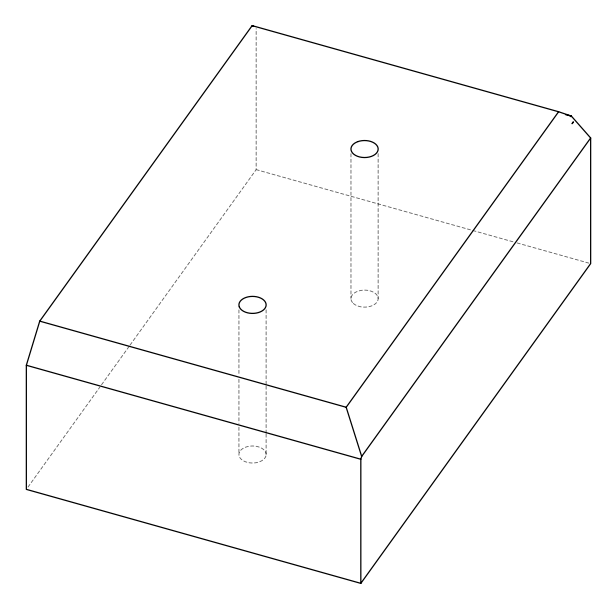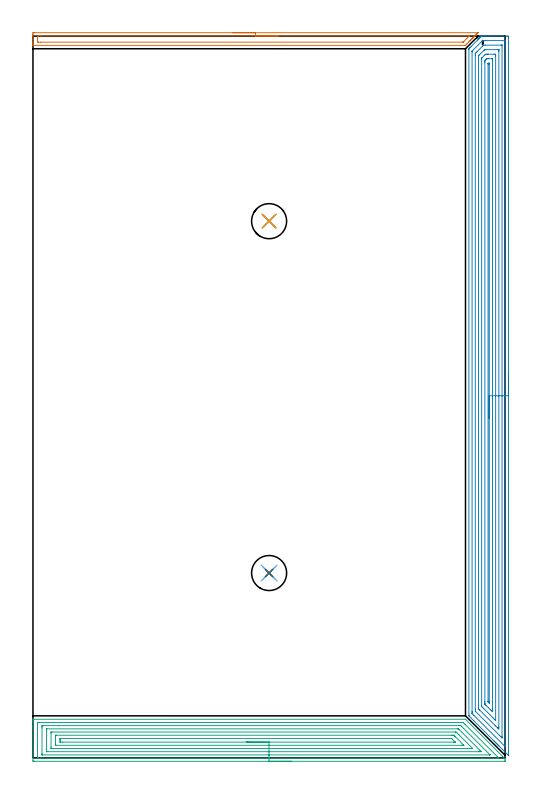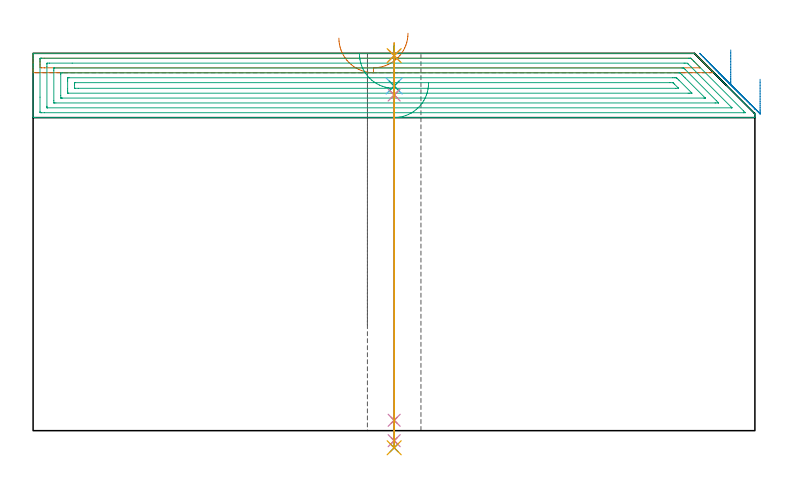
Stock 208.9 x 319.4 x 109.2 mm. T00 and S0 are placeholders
(PLAN: 11 operations, 7 tool changes, 34.5 min)
(1 AREA_MILL | FG_CHAMFER_SURFACE | UGT0205_001 | 3.31 min | 3146 mm3)
(2 AREA_MILL_1 | FG_CHAMFER_SURFACE_1 | UGT0205_001 | 17.5 min | 48751 mm3)
(3 AREA_MILL_2 | FG_CHAMFER_SURFACE_2 | UGT0205_001 | 11.55 min | 34223 mm3)
(4 SPOT_DRILL | STEP1HOLE | NXT0321_9005460120000 | 0.03 min | 3 mm3)
(5 SPOT_DRILL_1 | STEP1HOLE_1 | NXT0321_9005460120000 | 0.03 min | 2 mm3)
(6 DRILL_BLIND_HOLE_INTO_CENTER | STEP1HOLE | UGT0301_185 | 0.05 min | 258 mm3)
(7 GUN_DRILL_THROUGH_HOLE | STEP1HOLE | UGT0307_002 | 0.53 min | 2827 mm3)
(8 SPADE_DRILL_TO_ENLARGE_THROUGH_HOLE | STEP1HOLE | UGT0306_006 | 0.47 min | 17496 mm3)
(9 DRILL_BLIND_HOLE_INTO_CENTER_1 | STEP1HOLE_1 | UGT0301_185 | 0.05 min | 250 mm3)
(10 GUN_DRILL_THROUGH_HOLE_1 | STEP1HOLE_1 | UGT0307_002 | 0.53 min | 2836 mm3)
(11 SPADE_DRILL_TO_ENLARGE_THROUGH_HOLE_1 | STEP1HOLE_1 | UGT0306_006 | 0.47 min | 17490 mm3)
(TOOL UGT0205_001 | Chamfer Mill 20 x 3 x 45 deg. | D20 FL50 Z2)
(TOOL NXT0321_9005460120000 | NC Spot Drill, 142deg, 12mm, Carbide, Uncoated | D12 PA142 FL30 Z2)
(TOOL UGT0301_185 | Twist Drill 6.3 mm | D6.3 PA118 FL61 Z2)
(TOOL UGT0307_002 | Gun Drill 6 mm | D6 PA130 FL24 Z1)
(TOOL UGT0306_006 | Spade Drill 15.5mm | D15.5 PA132 FL10 Z2)
(OP 1 AREA_MILL)
G17 G21 G94 G90
T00 M6
G54
G17 G0 G90 X88.5 Y320.9 S1061 M3
G43 Z119.2 H0
Z113.6
G94 G1 X88.538 Z112.728 F250.
X88.652 Z111.863
X88.841 Z111.012
X89.103 Z110.18
X89.437 Z109.374
X89.84 Z108.6
X90.309 Z107.864
X90.84 Z107.172
X91.429 Z106.529
X92.072 Z105.94
X92.764 Z105.408
X93.5 Z104.94
X94.274 Z104.537
X95.08 Z104.203
X95.912 Z103.941
X96.764 Z103.752
X97.628 Z103.638
X98.5 Z103.6
X196.76
X196.971 Y320.894 Z103.604
X196.981 Y320.892 Z103.605
X196.971 Y320.87 Z103.628
X196.575 Y320.475 Z104.025
X196.427 Y320.326 Z104.171
X196.375 Y320.275 Z104.224
X196.181 Y320.081 Z104.418
X196.13 Y320.029 Z104.468
X196.077 Y319.977 Z104.522
X195.885 Y319.785 Z104.714
X195.834 Y319.732 Z104.765
X195.779 Y319.679 Z104.82
X195.59 Y319.489 Z105.01
X195.537 Y319.435 Z105.061
X195.481 Y319.381 Z105.118
X195.294 Y319.194 Z105.305
X195.24 Y319.139 Z105.358
X195.183 Y319.083 Z105.416
X194.999 Y318.898 Z105.601
X194.943 Y318.842 Z105.655
X194.886 Y318.785 Z105.714
X194.703 Y318.603 Z105.896
X194.647 Y318.545 Z105.952
X194.588 Y318.487 Z106.012
X194.408 Y318.307 Z106.192
X194.35 Y318.248 Z106.248
X194.29 Y318.189 Z106.31
X194.112 Y318.012 Z106.487
X194.053 Y317.952 Z106.545
X193.992 Y317.891 Z106.608
X193.817 Y317.716 Z106.783
X193.756 Y317.655 Z106.842
X193.694 Y317.593 Z106.906
X193.521 Y317.42 Z107.079
X193.46 Y317.358 Z107.138
X193.396 Y317.295 Z107.204
X193.225 Y317.125 Z107.374
X193.163 Y317.061 Z107.435
X193.098 Y316.997 Z107.502
X192.93 Y316.829 Z107.67
X192.866 Y316.765 Z107.732
X192.176 Y316.076 Z108.424
X191.976 Y315.874 Z108.622
X191.509 Y315.409 Z109.088
X191.403 Y315.305 Z109.191
X191.012 Y315.3 Z109.2
X0.178
X0.01 Y315.303 Z109.188
X0. Y315.351 Z109.14
Y315.757 Z108.742
Y316.056 Z108.444
Y316.765 Z107.73
Y318.009 Z106.488
Y319.435 Z105.06
Y320.058 Z104.438
X0.002 Y320.326 Z104.171
X0.008 Y320.891 Z103.605
X0.055 Y320.894 Z103.603
X0.625 Y320.9 Z103.6
X98.5
Y319.486 Z105.014
X192.8
X192.851 Y319.485 Z105.015
X192.952 Y319.482 Z105.018
X193.115 Y319.476 Z105.024
X193.079 Y319.435 Z105.065
X192.942 Y319.294 Z105.206
X192.8 Y319.15 Z105.35
X190.713 Y317.063 Z107.437
X190.412 Y316.765 Z107.735
X190.378 Y316.735 Z107.765
X190.364 Y316.725 Z107.775
X190.32 Y316.721 Z107.779
X190.22 Y316.716 Z107.784
X190.169 Y316.714 Z107.786
X3.306
X2.46 Y316.718 Z107.782
X2.413 Y316.721 Z107.779
X2.01 Y316.765 Z107.735
X2.003 Y317.173 Z107.327
X2.001 Y317.655 Z106.845
X2. Y318.066 Z106.434
X2.001 Y318.545 Z105.955
X2.002 Y318.954 Z105.546
X2.01 Y319.435 Z105.065
X2.368 Y319.479 Z105.021
X2.413 Y319.482 Z105.018
X3.256 Y319.486 Z105.014
X3.306
X98.5
X99.372 Z105.052
X100.237 Z105.166
X101.088 Z105.355
X101.92 Z105.617
X102.726 Z105.951
X103.5 Z106.354
X104.236 Z106.823
X104.928 Z107.354
X105.571 Z107.943
X106.161 Z108.586
X106.692 Z109.278
X107.16 Z110.014
X107.563 Z110.788
X107.897 Z111.594
X108.159 Z112.426
X108.348 Z113.278
X108.462 Z114.143
X108.5 Z115.014
G0 Z119.2
M5
M2
(OP 2 AREA_MILL_1)
G17 G21 G94 G90
T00 M6
G54
G17 G0 G90 X210.4 Y170.25 S1061 M3
G43 Z119.2 H0
Z101.7
G94 G1 Y170.212 Z100.828 F250.
Y170.098 Z99.964
Y169.909 Z99.112
Y169.647 Z98.28
Y169.313 Z97.474
Y168.91 Z96.7
Y168.442 Z95.964
Y167.91 Z95.272
Y167.321 Z94.629
Y166.678 Z94.04
Y165.986 Z93.508
Y165.25 Z93.04
Y164.476 Z92.637
Y163.67 Z92.303
Y162.838 Z92.041
Y161.987 Z91.852
Y161.122 Z91.738
Y160.25 Z91.7
Y1.269
X210.393 Y1.119 Z91.706
X210.235 Y1.269 Z91.865
X210.021 Y1.479 Z92.079
X209.993 Y1.507 Z92.107
X206.211 Y5.288 Z95.887
X206.041 Y5.456 Z96.053
X205.877 Y5.622 Z96.221
X205.764 Y5.735 Z96.333
X205.602 Y5.895 Z96.493
X205.445 Y6.054 Z96.653
X205.318 Y6.181 Z96.78
X205.163 Y6.335 Z96.932
X205.013 Y6.486 Z97.084
X204.871 Y6.628 Z97.227
X204.724 Y6.774 Z97.372
X204.581 Y6.917 Z97.516
X204.425 Y7.074 Z97.673
X204.285 Y7.213 Z97.811
X204.149 Y7.349 Z97.948
X203.978 Y7.521 Z98.12
X195.063 Y16.436 Z107.036
X193.26 Y18.239 Z108.838
X192.957 Y18.544 Z109.14
X192.904 Y18.606 Z109.19
X192.9 Y18.685 Z109.2
Y313.426
X192.907 Y313.802 Z109.192
X192.962 Y313.86 Z109.137
X193.307 Y314.207 Z108.793
X193.327 Y314.227 Z108.773
X193.418 Y314.319 Z108.68
X193.892 Y314.794 Z108.205
X196.82 Y317.721 Z105.277
X197.173 Y318.073 Z104.927
X197.353 Y318.254 Z104.746
X197.586 Y318.487 Z104.512
X197.698 Y318.6 Z104.398
X198.137 Y319.037 Z103.962
X198.278 Y319.178 Z103.822
X198.482 Y319.38 Z103.616
X198.508 Y319.397 Z103.589
X198.576 Y319.399 Z103.522
X198.605 Y319.4 Z103.494
X198.809 Z103.291
X199.669 Z102.43
X200.333 Z101.763
X201.542 Z100.555
X202.967 Z99.128
X209.389 Y319.399 Z92.708
X209.993 Y319.394 Z92.104
X210.392 Y319.39 Z91.705
X210.395 Y319.194 Z91.703
X210.399 Y318.785 Z91.701
X210.4 Y318.371 Z91.7
Y160.25
X208.986 Z93.114
X208.985 Y5.42 Z93.115
X208.984 Y5.288 Z93.116
X208.981 Y5.04 Z93.119
X208.979 Y4.993 Z93.121
X208.952 Y5.01 Z93.148
X208.905 Y5.053 Z93.195
X208.663 Y5.288 Z93.437
X195.063 Y18.887 Z107.037
X194.377 Y19.578 Z107.723
X194.33 Y19.631 Z107.77
X194.321 Y19.675 Z107.779
X194.318 Y19.769 Z107.782
X194.316 Y19.959 Z107.784
X194.314 Y20.34 Z107.786
Y20.472
X194.315 Y312.4 Z107.785
X194.317 Y312.533 Z107.783
X194.321 Y312.722 Z107.779
X194.325 Y312.764 Z107.775
X194.356 Y312.799 Z107.744
X194.414 Y312.861 Z107.686
X194.577 Y313.027 Z107.523
X198.576 Y317.026 Z103.524
X198.864 Y317.306 Z103.236
X198.946 Y317.384 Z103.154
X199.067 Y317.393 Z103.033
X199.454 Y317.397 Z102.646
X199.938 Y317.4 Z102.162
X200.333 Z101.767
X208.721 Z93.379
X208.909 Y317.397 Z93.191
X208.94 Y317.395 Z93.16
X208.969 Y317.391 Z93.131
X208.979 Y317.354 Z93.121
X208.984 Y317.132 Z93.116
X208.985 Y316.998 Z93.115
X208.986 Y316.237 Z93.114
Y160.25
X207.572 Z94.528
X207.571 Y9.538 Z94.529
X207.567 Y8.861 Z94.533
X207.566 Y8.854 Z94.534
X207.546 Y8.861 Z94.554
X207.359 Y9.043 Z94.741
X206.645 Y9.754 Z95.455
X195.928 Y20.472 Z106.172
X195.735 Y20.681 Z106.365
X195.73 Y21.365 Z106.37
X195.729 Y21.581 Z106.371
Y310.746
X195.73 Y310.961 Z106.37
X195.736 Y311.64 Z106.364
X195.747 Y311.736 Z106.353
X195.795 Y311.788 Z106.305
X195.941 Y311.939 Z106.159
X196.234 Y312.235 Z105.866
X196.532 Y312.533 Z105.568
X198.891 Y314.892 Z103.209
X199.212 Y315.212 Z102.888
X199.337 Y315.332 Z102.763
X199.378 Y315.366 Z102.722
X199.41 Y315.39 Z102.69
X199.454 Y315.392 Z102.646
X200.148 Y315.399 Z101.952
X207.174 Y315.4 Z94.926
X207.359 Y315.397 Z94.741
X207.543 Y315.392 Z94.557
X207.563 Y315.39 Z94.537
X207.565 Y315.378 Z94.535
X207.569 Y315.342 Z94.531
X207.571 Y315.284 Z94.529
Y315.212
X207.572 Y160.25 Z94.528
X206.157 Z95.943
X206.156 Y13.656 Z95.944
X206.155 Y13.326 Z95.945
X206.15 Y12.769 Z95.95
X205.602 Y13.255 Z96.498
X205.525 Y13.326 Z96.575
X204.724 Y14.125 Z97.376
X197.698 Y21.151 Z104.402
X197.486 Y21.365 Z104.614
X197.267 Y21.594 Z104.833
X197.149 Y21.723 Z104.951
X197.147 Y21.789 Z104.953
X197.144 Y21.928 Z104.956
X197.143 Y22.258 Z104.957
Y22.822
Y309.853
X197.144 Y310.416 Z104.956
X197.147 Y310.582 Z104.953
X197.15 Y310.662 Z104.95
X197.159 Y310.698 Z104.941
X197.2 Y310.746 Z104.9
X197.449 Y310.999 Z104.651
X197.698 Y311.249 Z104.402
X199.663 Y313.213 Z102.437
X199.76 Y313.307 Z102.34
X199.821 Y313.362 Z102.279
X199.855 Y313.39 Z102.245
X200.358 Y313.4 Z101.742
X205.628 Z96.472
X206.028 Y313.396 Z96.072
X206.128 Y313.392 Z95.972
X206.148 Y313.39 Z95.952
X206.151 Y313.378 Z95.949
X206.154 Y313.343 Z95.946
X206.156 Y313.264 Z95.944
X206.157 Y312.861 Z95.943
Y312.533
Y160.25
X204.743 Z97.357
X204.742 Y16.899 Z97.358
Y16.88
X204.724 Y16.586 Z97.376
X204.402 Y16.899 Z97.698
X203.846 Y17.453 Z98.254
X203.506 Y17.792 Z98.594
X199.454 Y21.844 Z102.646
X199.043 Y22.258 Z103.057
X198.576 Y22.734 Z103.524
X198.558 Y23.151 Z103.542
X198.557 Y23.17 Z103.543
Y308.979
X198.576 Y309.666 Z103.524
X198.665 Y309.762 Z103.435
X198.752 Y309.853 Z103.348
X199.645 Y310.746 Z102.455
X199.997 Y311.087 Z102.103
X200.333 Y311.39 Z101.767
X200.571 Y311.397 Z101.529
X201.211 Y311.4 Z100.889
X201.446 Z100.654
X204.082 Y311.399 Z98.018
X204.724 Y311.39 Z97.376
X204.742 Y310.746 Z97.358
X204.743 Y310.727 Z97.357
Y160.25
X203.329 Z98.771
Y21.365
X203.328 Y20.998 Z98.772
X203.323 Y20.472 Z98.777
X203.322 Y20.445 Z98.778
X203.285 Y20.472 Z98.815
X202.967 Y20.783 Z99.133
X202.383 Y21.365 Z99.717
X201.49 Y22.258 Z100.61
X200.597 Y23.151 Z101.503
X200.333 Y23.417 Z101.767
X200.024 Y23.733 Z102.076
X199.987 Y23.772 Z102.113
X199.978 Y23.825 Z102.122
X199.975 Y23.922 Z102.125
X199.973 Y24.044 Z102.127
X199.971 Y24.412 Z102.129
Y24.937
Y307.541
X199.972 Y308.067 Z102.128
X199.974 Y308.431 Z102.126
X199.978 Y308.565 Z102.122
X199.983 Y308.623 Z102.117
X200.333 Y308.985 Z101.767
X200.62 Y309.269 Z101.48
X200.704 Y309.348 Z101.396
X200.737 Y309.377 Z101.363
X200.786 Y309.392 Z101.314
X201.211 Y309.397 Z100.889
X201.657 Y309.4 Z100.443
X203.112 Y309.399 Z98.988
X203.227 Y309.397 Z98.873
X203.303 Y309.393 Z98.797
X203.32 Y309.39 Z98.78
X203.322 Y309.375 Z98.778
X203.325 Y309.328 Z98.775
X203.328 Y308.96 Z98.772
X203.329 Y284.971 Z98.771
Y160.25
X201.915 Z100.185
X201.914 Y24.937 Z100.186
X201.911 Y24.399 Z100.189
X201.908 Y24.312 Z100.192
X201.906 Y24.303 Z100.194
X201.89 Y24.316 Z100.21
X201.842 Y24.36 Z100.258
X201.651 Y24.548 Z100.449
X201.458 Y24.744 Z100.642
X201.412 Y24.796 Z100.688
X201.392 Y24.82 Z100.708
X201.39 Y24.848 Z100.71
X201.387 Y24.937 Z100.713
X201.386 Y25.115 Z100.714
Y306.996
X201.387 Y307.174 Z100.713
X201.39 Y307.308 Z100.71
X201.392 Y307.372 Z100.708
X201.4 Y307.39 Z100.7
X201.428 Y307.393 Z100.672
X201.539 Y307.396 Z100.561
X201.868 Y307.398 Z100.232
X201.897 Y307.394 Z100.203
X201.904 Y307.392 Z100.196
X201.908 Y307.358 Z100.192
X201.913 Y307.174 Z100.187
X201.914 Y306.996 Z100.186
X201.915 Y160.25 Z100.185
Y159.378 Z100.223
Y158.514 Z100.337
Y157.662 Z100.526
Y156.83 Z100.788
Y156.024 Z101.122
Y155.25 Z101.525
Y154.514 Z101.994
Y153.822 Z102.525
Y153.179 Z103.114
Y152.59 Z103.757
Y152.059 Z104.45
Y151.59 Z105.185
Y151.187 Z105.959
Y150.853 Z106.765
Y150.591 Z107.597
Y150.402 Z108.449
Y150.288 Z109.314
Y150.25 Z110.185
G0 Z119.2
M5
M2
(OP 3 AREA_MILL_2)
G17 G21 G94 G90
T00 M6
G54
G17 G0 G90 X114.45 Y-1.5 S1061 M3
G43 Z119.2 H0
Z100.6
G94 G1 X114.412 Z99.728 F250.
X114.298 Z98.863
X114.109 Z98.012
X113.847 Z97.18
X113.513 Z96.374
X113.11 Z95.6
X112.642 Z94.864
X112.11 Z94.172
X111.521 Z93.529
X110.878 Z92.94
X110.186 Z92.408
X109.45 Z91.94
X108.676 Z91.537
X107.87 Z91.203
X107.038 Z90.941
X106.186 Z90.752
X105.322 Z90.638
X104.45 Z90.6
X0.592
X0.172 Y-1.496 Z90.602
X0.01 Y-1.492 Z90.606
X0. Y-1.325 Z90.772
Y13.097 Z105.192
Y13.691 Z105.788
Y13.98 Z106.077
Y15.746 Z107.841
Y16.325 Z108.424
Y16.791 Z108.89
X0.006 Y17.091 Z109.181
X0.008 Y17.097 Z109.188
X0.146 Y17.1 Z109.2
X191.37
X191.398 Y17.097 Z109.196
X191.405 Y17.095 Z109.194
X205.61 Y2.891 Z94.989
X208.754 Y-0.253 Z91.845
X208.863 Y-0.363 Z91.735
X208.89 Y-0.401 Z91.696
X208.9 Y-0.435 Z91.662
Y-1.334 Z90.765
X208.89 Y-1.493 Z90.605
X208.858 Y-1.5 Z90.6
X104.45
Y-0.086 Z92.014
X3.266
X2.375 Y-0.085 Z92.015
X2.312 Y-0.084 Z92.016
X2.01 Y-0.072 Z92.028
X2.007 Y0.02 Z92.12
X2.002 Y0.224 Z92.324
X2. Y4.419 Z96.519
X2.001 Y14.863 Z106.963
X2.002 Y15.232 Z107.332
X2.01 Y15.605 Z107.705
X2.021 Y15.679 Z107.779
X2.064 Y15.681 Z107.781
X2.167 Y15.684 Z107.784
X2.375 Y15.685 Z107.785
X2.436 Y15.686 Z107.786
X189.648 Y15.685 Z107.785
X190.063 Y15.681 Z107.781
X190.27 Y15.679 Z107.779
X190.371 Y15.668 Z107.768
X190.479 Y15.566 Z107.666
X191.187 Y14.863 Z106.963
X191.37 Y14.68 Z106.78
X205.634 Y0.416 Z92.516
X206.014 Y0.028 Z92.128
X206.095 Y-0.057 Z92.043
X206.113 Y-0.08 Z92.02
X206.083 Y-0.081 Z92.019
X205.994 Y-0.083 Z92.017
X205.634 Y-0.086 Z92.014
X205.573
X104.45
Y1.328 Z93.428
X4.158 Y1.329 Z93.429
X4.06 Y1.33 Z93.43
X4.025 Y1.333 Z93.433
X4.013 Y1.334 Z93.434
X4.01 Y1.36 Z93.46
X4.004 Y1.464 Z93.564
X4.001 Y1.62 Z93.72
X4. Y1.776 Z93.876
Y13.253 Z105.353
X4.003 Y13.98 Z106.08
X4.007 Y14.13 Z106.23
X4.02 Y14.264 Z106.364
X4.158 Y14.266 Z106.366
X4.756 Y14.27 Z106.37
X11.311 Y14.271 Z106.371
X188.402
X188.696 Y14.269 Z106.369
X189.3 Y14.264 Z106.364
X189.587 Y14.011 Z106.111
X189.62 Y13.98 Z106.08
X190.479 Y13.122 Z105.222
X202.068 Y1.533 Z93.633
X202.184 Y1.412 Z93.512
X202.239 Y1.352 Z93.452
X202.254 Y1.333 Z93.433
X202.247 Y1.332 Z93.432
X202.199 Y1.33 Z93.43
X202.068 Y1.329 Z93.429
X104.45 Y1.328 Z93.428
Y2.743 Z94.843
X6.59
X6.101 Y2.745 Z94.845
X6.05 Y2.747 Z94.847
X6.021 Y2.749 Z94.849
X6.01 Y2.777 Z94.877
X6. Y3.386 Z95.486
Y12.214 Z104.314
X6.004 Y12.626 Z104.726
X6.009 Y12.832 Z104.932
X6.011 Y12.851 Z104.951
X6.034 Y12.853 Z104.953
X6.09 Y12.855 Z104.955
X6.184 Y12.857 Z104.957
X187.804
X188.048 Y12.856 Z104.956
X188.208 Y12.853 Z104.953
X188.285 Y12.85 Z104.95
X188.443 Y12.699 Z104.799
X188.696 Y12.454 Z104.554
X197.766 Y3.386 Z95.486
X198.388 Y2.751 Z94.851
X198.352 Y2.748 Z94.848
X198.257 Y2.745 Z94.845
X197.61 Y2.743 Z94.843
X197.368
X104.45
Y4.157 Z96.257
X8.502
X8.277 Y4.158 Z96.258
X8.127 Y4.161 Z96.261
X8.015 Y4.164 Z96.264
X8.01 Y4.183 Z96.283
X8.007 Y4.268 Z96.368
X8.001 Y4.877 Z96.977
Y11.057 Z103.157
X8.007 Y11.331 Z103.431
X8.01 Y11.406 Z103.506
X8.022 Y11.436 Z103.536
X8.503 Y11.443 Z103.543
X186.913 Y11.442 Z103.542
X187.025 Y11.441 Z103.541
X187.245 Y11.436 Z103.536
X187.358 Y11.331 Z103.431
X187.804 Y10.896 Z102.996
X188.253 Y10.449 Z102.549
X188.696 Y10.006 Z102.106
X194.433 Y4.268 Z96.368
X194.486 Y4.212 Z96.312
X194.517 Y4.178 Z96.278
X194.526 Y4.167 Z96.267
X194.494 Y4.164 Z96.264
X194.27 Y4.159 Z96.259
X194.157 Y4.157 Z96.257
X104.45
Y5.571 Z97.671
X10.242
X10.118 Y5.573 Z97.673
X10.035 Y5.576 Z97.676
X10.018 Y5.577 Z97.677
X10.01 Y5.589 Z97.689
X10.007 Y5.64 Z97.74
X10.002 Y6.034 Z98.134
X10. Y6.428 Z98.528
Y6.917 Z99.017
Y9.077 Z101.177
X10.001 Y9.566 Z101.666
X10.002 Y9.958 Z102.058
X10.009 Y10.015 Z102.115
X10.012 Y10.023 Z102.123
X10.02 Y10.025 Z102.125
X10.048 Y10.027 Z102.127
X10.164 Y10.028 Z102.128
X10.398 Y10.029 Z102.129
X185.13
X185.554 Y10.028 Z102.128
X186.021 Y10.024 Z102.124
X186.176 Y10.022 Z102.122
X186.225 Y10.016 Z102.116
X186.267 Y9.977 Z102.077
X186.353 Y9.895 Z101.995
X186.686 Y9.566 Z101.666
X186.913 Y9.34 Z101.44
X190.479 Y5.773 Z97.873
X190.598 Y5.648 Z97.748
X190.654 Y5.587 Z97.687
X190.658 Y5.576 Z97.676
X190.651
X190.479 Y5.573 Z97.673
X190.054 Y5.571 Z97.671
X189.587
X104.45
Y6.985 Z99.085
X13.073
X12.181 Y6.986 Z99.086
X12.11 Y6.987 Z99.087
X12.02 Y6.992 Z99.092
X12.006 Y7.02 Z99.12
X12.003 Y7.032 Z99.132
X12. Y7.096 Z99.196
Y7.8 Z99.9
Y7.979 Z100.079
X12.002 Y8.159 Z100.259
X12.008 Y8.518 Z100.618
X12.011 Y8.609 Z100.709
X12.028 Y8.611 Z100.711
X12.078 Y8.613 Z100.713
X12.181 Y8.614 Z100.714
X12.25 Y8.615 Z100.715
X184.307 Y8.614 Z100.714
X185.13 Y8.609 Z100.709
X185.179 Y8.608 Z100.708
X185.233 Y8.56 Z100.66
X185.347 Y8.452 Z100.552
X185.568 Y8.234 Z100.334
X186.753 Y7.048 Z99.148
X186.802 Y6.996 Z99.096
X186.805 Y6.989 Z99.089
X186.804 Y6.988 Z99.088
X186.782 Y6.986 Z99.086
X186.021 Y6.985 Z99.085
X104.45
X103.578 Z99.123
X102.714 Z99.237
X101.862 Z99.426
X101.03 Z99.688
X100.224 Z100.022
X99.45 Z100.425
X98.714 Z100.894
X98.022 Z101.425
X97.379 Z102.014
X96.79 Z102.657
X96.258 Z103.349
X95.79 Z104.085
X95.387 Z104.859
X95.053 Z105.665
X94.791 Z106.497
X94.602 Z107.349
X94.488 Z108.214
X94.45 Z109.085
G0 Z119.2
M5
M2
(OP 4 SPOT_DRILL)
G17 G21 G94 G90
T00 M6
G54
G17 G0 G90 X104.5 Y81.8 S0 M3
G43 Z119.2 H0
G94 G81 G98 Z108.533 F250. R112.2
G80
M5
M2
(OP 5 SPOT_DRILL_1)
G17 G21 G94 G90
T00 M6
G54
G17 G0 G90 X104.5 Y237.5 S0 M3
G43 Z119.2 H0
G94 G81 G98 Z108.533 F250. R112.2
G80
M5
M2
(OP 6 DRILL_BLIND_HOLE_INTO_CENTER)
G17 G21 G94 G90
T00 M6
G54
G17 G0 G90 X104.5 Y81.8 S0 M3
G43 Z119.2 H0
G94 G81 G98 Z99.75 F250. R111.2
G80
M5
M2
(OP 7 GUN_DRILL_THROUGH_HOLE)
G17 G21 G94 G90
T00 M6
G54
G17 G0 G90 X104.5 Y81.8 M8
G43 Z119.2 H0
Z109.69
S716 M3
G94 G1 Z97.154 F125. M26
G4 X.084
Z3. F250.
G4 X.084
Z-2.899 F125.
G4 X.084
M5
M9
G0 Z109.69
Z119.2
M2
(OP 8 SPADE_DRILL_TO_ENLARGE_THROUGH_HOLE)
G17 G21 G94 G90
T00 M6
G54
G17 G0 G90 X104.5 Y81.8 S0 M3
G43 Z119.2 H0
G94 G73 G98 Z-4.951 F250. Q14.269 R111.2
G80
M5
M2
(OP 9 DRILL_BLIND_HOLE_INTO_CENTER_1)
G17 G21 G94 G90
T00 M6
G54
G17 G0 G90 X104.5 Y237.5 S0 M3
G43 Z119.2 H0
G94 G81 G98 Z99.75 F250. R111.2
G80
M5
M2
(OP 10 GUN_DRILL_THROUGH_HOLE_1)
G17 G21 G94 G90
T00 M6
G54
G17 G0 G90 X104.5 Y237.5 M8
G43 Z119.2 H0
Z109.69
S716 M3
G94 G1 Z97.154 F125. M26
G4 X.084
Z3. F250.
G4 X.084
Z-2.899 F125.
G4 X.084
M5
M9
G0 Z109.69
Z119.2
M2
(OP 11 SPADE_DRILL_TO_ENLARGE_THROUGH_HOLE_1)
G17 G21 G94 G90
T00 M6
G54
G17 G0 G90 X104.5 Y237.5 S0 M3
G43 Z119.2 H0
G94 G73 G98 Z-4.951 F250. Q14.269 R111.2
G80
M5
M2
